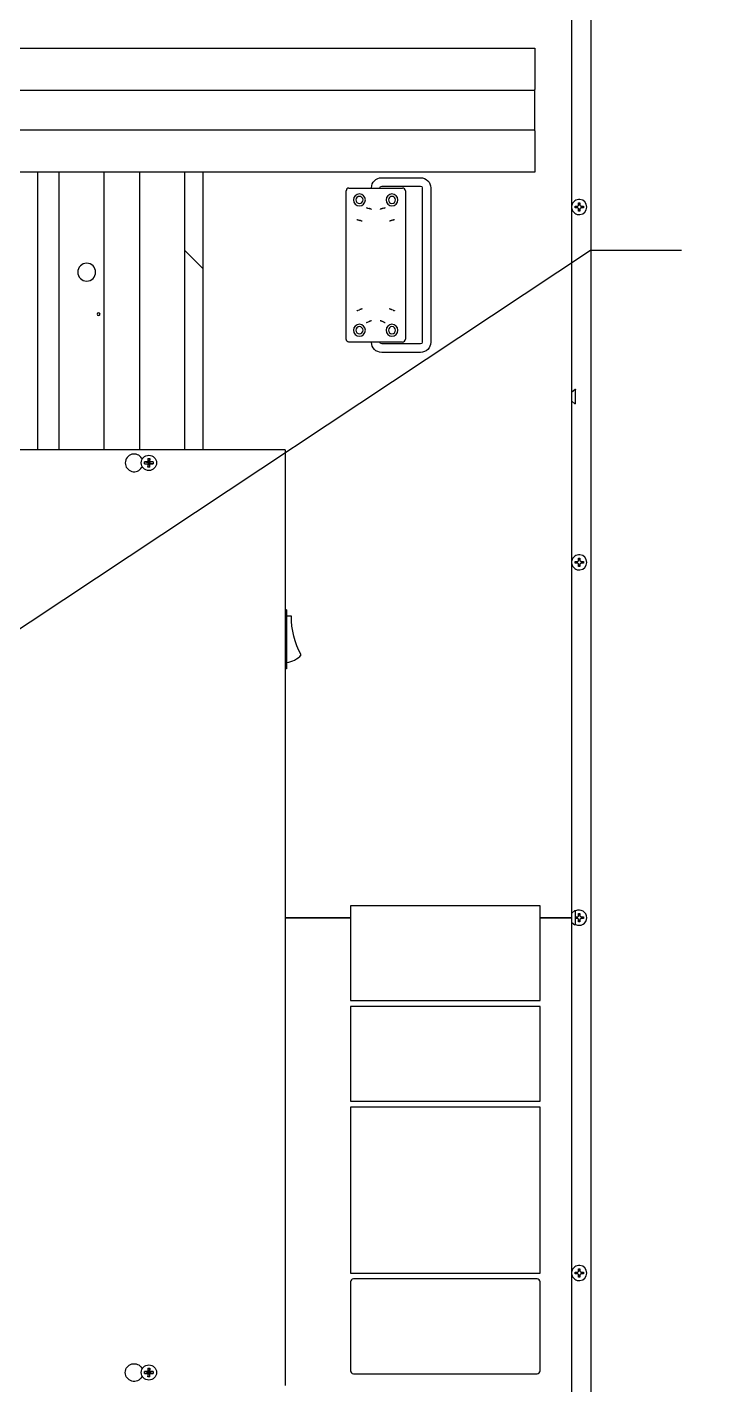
# Model space of a CAD drawing. Extents: x 0 to 216, y -5 to 280.
# Drawn here: x 124.96 to 139.61, y 196.45 to 225.11 of the extents above; entities that cross this region are included whole.
import ezdxf

# ---------------------------------------------------------------- set-up
doc = ezdxf.new("R2010")
doc.units = 0
doc.header["$LTSCALE"] = 10
doc.header["$MEASUREMENT"] = 0
for name, color, linetype in [('CADdetails-1-FINE', 1, 'CONTINUOUS'), ('CADdetails-11-VERYFINE', 11, 'CONTINUOUS'), ('CADdetails-7-VERYFINE', 7, 'CONTINUOUS'), ('CADdetails-9-EXTRAFINE', 9, 'CONTINUOUS')]:
    doc.layers.add(name, color=color, linetype=linetype)
doc.styles.add('CADdetails-DIMENSIONS', font='ARIALN.TTF', dxfattribs={"height": 2})
doc.dimstyles.new('CADdetails-LEADER', dxfattribs={"dimtxt": 2.38, "dimasz": 2.38, "dimexe": 0.5, "dimexo": 1.5, "dimgap": 1, "dimtad": 0, "dimzin": 0, "dimdsep": 46, "dimtxsty": 'CADdetails-DIMENSIONS', "dimcen": 1, "dimclrd": 256, "dimclre": 256, "dimclrt": 256, "dimadec": 0, "dimazin": 0, "dimtfac": 1, "dimtdec": 4, "dimtofl": 0, "dimtmove": 0, "dimatfit": 3, "dimfxl": 1, "dimtolj": 1, "dimtzin": 0, "dimarcsym": 0})

msp = doc.modelspace()

# ---------------------------------------------------------------- linework, layer by layer
at = {"layer": 'CADdetails-1-FINE', "linetype": 'Continuous', "extrusion": (-1, 6.12323e-17, 0)}
for p, q in [((136.867, 182.628), (136.867, 230.003)), ((136.46, 206.315), (136.46, 229.72)), ((136.46, 182.91), (136.46, 206.315))]:
    msp.add_line(p, q, dxfattribs=at)
at = {"layer": 'CADdetails-11-VERYFINE', "linetype": 'Continuous', "extrusion": (-1, 6.12323e-17, 0)}
for p, q in [((130.347, 216.19), (124.68, 216.19)), ((130.413, 216.19), (130.347, 216.19)), ((130.413, 216.19), (130.413, 196.44)), ((130.413, 206.315), (131.79, 206.315)), ((131.79, 206.315), (130.413, 206.315)), ((135.79, 206.315), (136.46, 206.315)), ((136.46, 206.315), (135.79, 206.315))]:
    msp.add_line(p, q, dxfattribs=at)
at = {"layer": 'CADdetails-9-EXTRAFINE', "linetype": 'Continuous', "extrusion": (-1, 6.12323e-17, 0)}
for p, q in [((90.43, 224.67), (135.68, 224.67)), ((135.68, 224.67), (135.68, 223.796)), ((90.43, 223.78), (135.68, 223.78)), ((135.68, 223.78), (135.68, 223.796)), ((135.68, 223.714), (135.68, 223.78)), ((135.68, 223.006), (135.68, 223.714)), ((135.68, 222.94), (135.68, 223.006)), ((135.68, 222.94), (90.43, 222.94)), ((135.68, 222.924), (135.68, 222.94)), ((135.68, 222.924), (135.68, 222.05)), ((135.68, 222.05), (90.43, 222.05)), ((125.18, 222.05), (125.18, 216.19)), ((125.63, 222.05), (125.63, 216.19)), ((126.58, 222.05), (126.58, 216.19)), ((127.34, 216.19), (127.34, 222.05)), ((128.29, 216.19), (128.29, 222.05)), ((128.68, 216.19), (128.68, 222.05)), ((132.447, 221.934), (133.269, 221.934)), ((131.697, 218.525), (131.697, 221.655)), ((131.757, 221.715), (132.177, 221.715)), ((132.177, 221.715), (132.232, 221.715)), ((132.232, 221.715), (132.281, 221.715)), ((132.233, 221.72), (132.233, 221.715)), ((132.362, 221.715), (132.412, 221.715)), ((132.411, 221.72), (132.411, 221.715)), ((132.412, 221.715), (132.467, 221.715)), ((132.447, 221.756), (133.269, 221.756)), ((132.467, 221.715), (132.887, 221.715)), ((132.947, 221.655), (132.947, 218.525)), ((133.305, 221.72), (133.305, 218.46)), ((133.483, 221.72), (133.483, 218.46)), ((132.151, 221.293), (132.18, 221.283)), ((132.493, 221.293), (132.464, 221.283)), ((136.529, 221.3), (136.529, 221.33)), ((136.529, 221.33), (136.585, 221.33)), ((136.585, 221.3), (136.529, 221.3)), ((136.564, 221.33), (136.564, 221.3)), ((136.602, 221.348), (136.585, 221.33)), ((136.585, 221.3), (136.602, 221.282)), ((136.602, 221.348), (136.602, 221.403)), ((136.602, 221.403), (136.632, 221.403)), ((136.632, 221.368), (136.602, 221.368)), ((136.602, 221.227), (136.602, 221.282)), ((136.602, 221.262), (136.632, 221.262)), ((136.632, 221.403), (136.632, 221.348)), ((136.65, 221.33), (136.632, 221.348)), ((136.632, 221.282), (136.65, 221.3)), ((136.632, 221.282), (136.632, 221.227)), ((136.65, 221.33), (136.705, 221.33)), ((136.705, 221.3), (136.65, 221.3)), ((136.671, 221.3), (136.671, 221.33)), ((136.705, 221.33), (136.705, 221.3)), ((131.951, 221.044), (131.98, 221.034)), ((132.693, 221.044), (132.664, 221.034)), ((136.632, 221.227), (136.602, 221.227)), ((128.29, 220.4), (128.68, 220.01)), ((131.951, 219.137), (131.98, 219.146)), ((132.693, 219.137), (132.664, 219.146)), ((132.151, 218.887), (132.18, 218.897)), ((132.493, 218.887), (132.464, 218.897)), ((132.177, 218.465), (131.757, 218.465)), ((132.232, 218.465), (132.177, 218.465)), ((132.281, 218.465), (132.232, 218.465)), ((132.233, 218.465), (132.233, 218.46)), ((132.412, 218.465), (132.362, 218.465)), ((132.411, 218.465), (132.411, 218.46)), ((132.467, 218.465), (132.412, 218.465)), ((133.269, 218.424), (132.447, 218.424)), ((132.887, 218.465), (132.467, 218.465)), ((133.269, 218.246), (132.447, 218.246)), ((136.46, 217.413), (136.524, 217.467)), ((136.541, 217.215), (136.541, 217.46)), ((136.46, 217.217), (136.524, 217.163)), ((136.541, 217.171), (136.541, 217.215)), ((127.402, 216.009), (127.383, 216.009)), ((127.383, 215.821), (127.402, 215.821)), ((127.443, 215.934), (127.523, 215.925)), ((127.443, 215.896), (127.523, 215.905)), ((127.513, 215.935), (127.523, 215.925)), ((127.523, 215.905), (127.513, 215.895)), ((127.514, 216.005), (127.523, 215.925)), ((127.514, 215.825), (127.523, 215.905)), ((127.543, 215.925), (127.523, 215.925)), ((127.523, 215.905), (127.523, 215.925)), ((127.523, 215.905), (127.543, 215.905)), ((127.552, 216.005), (127.543, 215.925)), ((127.543, 215.925), (127.553, 215.935)), ((127.623, 215.934), (127.543, 215.925)), ((127.543, 215.925), (127.543, 215.905)), ((127.553, 215.895), (127.543, 215.905)), ((127.552, 215.825), (127.543, 215.905)), ((127.623, 215.896), (127.543, 215.905)), ((136.529, 213.8), (136.529, 213.83)), ((136.529, 213.83), (136.585, 213.83)), ((136.585, 213.8), (136.529, 213.8)), ((136.564, 213.83), (136.564, 213.8)), ((136.602, 213.848), (136.585, 213.83)), ((136.585, 213.8), (136.602, 213.782)), ((136.602, 213.848), (136.602, 213.903)), ((136.602, 213.903), (136.632, 213.903)), ((136.632, 213.868), (136.602, 213.868)), ((136.602, 213.727), (136.602, 213.782)), ((136.632, 213.903), (136.632, 213.848)), ((136.65, 213.83), (136.632, 213.848)), ((136.632, 213.782), (136.65, 213.8)), ((136.632, 213.782), (136.632, 213.727)), ((136.65, 213.83), (136.705, 213.83)), ((136.705, 213.8), (136.65, 213.8)), ((136.671, 213.8), (136.671, 213.83)), ((136.705, 213.83), (136.705, 213.8)), ((136.602, 213.762), (136.632, 213.762)), ((136.632, 213.727), (136.602, 213.727)), ((130.44, 212.815), (130.413, 212.815)), ((130.44, 212.815), (130.44, 211.565)), ((130.54, 212.68), (130.44, 212.68)), ((130.44, 211.565), (130.413, 211.565)), ((131.79, 206.565), (131.79, 204.565)), ((135.79, 206.565), (131.79, 206.565)), ((135.79, 204.565), (135.79, 206.565)), ((136.46, 206.413), (136.524, 206.467)), ((136.541, 206.215), (136.541, 206.46)), ((136.541, 206.33), (136.585, 206.33)), ((136.564, 206.33), (136.564, 206.3)), ((136.602, 206.348), (136.585, 206.33)), ((136.602, 206.348), (136.602, 206.403)), ((136.602, 206.403), (136.632, 206.403)), ((136.632, 206.368), (136.602, 206.368)), ((136.632, 206.403), (136.632, 206.348)), ((136.65, 206.33), (136.632, 206.348)), ((136.65, 206.33), (136.705, 206.33)), ((136.671, 206.3), (136.671, 206.33)), ((136.705, 206.33), (136.705, 206.3)), ((136.46, 206.217), (136.524, 206.163)), ((136.585, 206.3), (136.541, 206.3)), ((136.541, 206.171), (136.541, 206.215)), ((136.585, 206.3), (136.602, 206.282)), ((136.602, 206.227), (136.602, 206.282)), ((136.602, 206.262), (136.632, 206.262)), ((136.632, 206.227), (136.602, 206.227)), ((136.632, 206.282), (136.65, 206.3)), ((136.632, 206.282), (136.632, 206.227)), ((136.705, 206.3), (136.65, 206.3)), ((131.79, 204.565), (135.79, 204.565)), ((131.79, 204.44), (131.79, 202.44)), ((135.79, 204.44), (131.79, 204.44)), ((135.79, 202.44), (135.79, 204.44)), ((131.79, 202.44), (135.79, 202.44)), ((131.79, 202.315), (131.79, 198.815)), ((135.79, 202.315), (131.79, 202.315)), ((135.79, 198.815), (135.79, 202.315)), ((136.602, 198.848), (136.602, 198.903)), ((136.602, 198.903), (136.632, 198.903)), ((136.632, 198.903), (136.632, 198.848)), ((131.79, 198.815), (135.79, 198.815)), ((131.79, 198.63), (131.79, 196.75)), ((135.73, 198.69), (131.85, 198.69)), ((135.79, 196.75), (135.79, 198.63)), ((136.529, 198.8), (136.529, 198.83)), ((136.529, 198.83), (136.585, 198.83)), ((136.585, 198.8), (136.529, 198.8)), ((136.564, 198.83), (136.564, 198.8)), ((136.602, 198.848), (136.585, 198.83)), ((136.585, 198.8), (136.602, 198.782)), ((136.632, 198.868), (136.602, 198.868)), ((136.602, 198.727), (136.602, 198.782)), ((136.602, 198.762), (136.632, 198.762)), ((136.632, 198.727), (136.602, 198.727)), ((136.65, 198.83), (136.632, 198.848)), ((136.632, 198.782), (136.65, 198.8)), ((136.632, 198.782), (136.632, 198.727)), ((136.65, 198.83), (136.705, 198.83)), ((136.705, 198.8), (136.65, 198.8)), ((136.671, 198.8), (136.671, 198.83)), ((136.705, 198.83), (136.705, 198.8)), ((127.383, 196.809), (127.402, 196.809)), ((127.402, 196.621), (127.383, 196.621)), ((127.443, 196.734), (127.523, 196.725)), ((127.443, 196.696), (127.523, 196.705)), ((127.513, 196.735), (127.523, 196.725)), ((127.523, 196.705), (127.513, 196.695)), ((127.514, 196.805), (127.523, 196.725)), ((127.514, 196.625), (127.523, 196.705)), ((127.543, 196.725), (127.523, 196.725)), ((127.523, 196.705), (127.523, 196.725)), ((127.523, 196.705), (127.543, 196.705)), ((127.552, 196.805), (127.543, 196.725)), ((127.543, 196.725), (127.553, 196.735)), ((127.623, 196.734), (127.543, 196.725)), ((127.543, 196.725), (127.543, 196.705)), ((127.553, 196.695), (127.543, 196.705)), ((127.552, 196.625), (127.543, 196.705)), ((127.623, 196.696), (127.543, 196.705)), ((131.85, 196.69), (135.73, 196.69))]:
    msp.add_line(p, q, dxfattribs=at)
at = {"layer": 'CADdetails-9-EXTRAFINE', "linetype": 'Continuous'}
for centre in [(127.533, 215.915), (127.533, 196.715)]:
    msp.add_circle(centre, 0.161, dxfattribs=at)
at = {"layer": 'CADdetails-9-EXTRAFINE', "linetype": 'Continuous', "extrusion": (0, 0, -1)}
for centre, radius, start, end in [((-132.447, 221.72), 0.214, 0, 90), ((-133.269, 221.72), 0.214, 90, 180), ((-132.447, 221.72), 0.036, 360, 90), ((-133.269, 221.72), 0.036, 90, 180), ((-131.757, 218.525), 0.06, 270, 360), ((-132.447, 218.46), 0.214, 270, 0), ((-132.447, 218.46), 0.036, 270, 0), ((-133.269, 218.46), 0.214, 180, 270), ((-133.269, 218.46), 0.036, 180, 270), ((-136.531, 217.46), 0.01, 50, 180), ((-136.531, 217.171), 0.01, 180, 310), ((-132.188, 212.668), 1.648, 330.7559, 0.4361), ((-136.531, 206.46), 0.01, 50, 180), ((-136.531, 206.171), 0.01, 180, 310), ((-127.221, 196.715), 0.187, 210.0883, 149.9117)]:
    msp.add_arc(centre, radius, start, end, dxfattribs=at)
at = {"layer": 'CADdetails-9-EXTRAFINE', "linetype": 'Continuous'}
for centre, radius, start, end in [((131.757, 221.655), 0.06, 90, 180), ((131.978, 221.465), 0.125, 0, 180), ((131.978, 221.465), 0.075, 0, 180), ((132.665, 221.465), 0.125, 0, 180), ((132.665, 221.465), 0.075, 0, 180), ((132.887, 221.655), 0.06, 0, 90), ((131.978, 221.465), 0.125, 180, 0), ((131.978, 221.465), 0.075, 180, 0), ((132.665, 221.465), 0.125, 180, 0), ((132.665, 221.465), 0.075, 180, 360), ((136.617, 221.315), 0.161, 0, 168.0313), ((136.617, 221.315), 0.161, 191.9687, 0), ((126.22, 219.94), 0.188, 90, 270), ((126.22, 219.94), 0.188, 270, 90), ((126.471, 219.053), 0.03, 90, 270), ((126.471, 219.053), 0.03, 270, 90), ((131.978, 218.715), 0.125, 0, 180), ((131.978, 218.715), 0.125, 180, 0), ((131.978, 218.715), 0.075, 0, 180), ((131.978, 218.715), 0.075, 180, 360), ((132.665, 218.715), 0.125, 0, 180), ((132.665, 218.715), 0.125, 180, 0), ((132.665, 218.715), 0.075, 0, 180), ((132.665, 218.715), 0.075, 180, 0), ((132.887, 218.525), 0.06, 270, 360), ((127.221, 215.915), 0.187, 30.0883, 329.9117), ((136.617, 213.815), 0.161, 0, 168.0313), ((136.617, 213.815), 0.161, 191.9687, 0), ((130.369, 212.212), 0.517, 277.8713, 317.409), ((136.617, 206.315), 0.161, 0, 118.3695), ((136.617, 206.315), 0.161, 241.6305, 0), ((136.617, 198.815), 0.161, 0, 168.0313), ((131.85, 198.63), 0.06, 90, 180), ((135.73, 198.63), 0.06, 0, 90), ((136.617, 198.815), 0.161, 191.9687, 0), ((131.85, 196.75), 0.06, 180, 270), ((135.73, 196.75), 0.06, 270, 360)]:
    msp.add_arc(centre, radius, start, end, dxfattribs=at)
at = {"layer": 'CADdetails-9-EXTRAFINE', "linetype": 'Continuous', "extrusion": (0, 0, -1)}
for centre, major_axis in [((127.598, 215.915), (0, 0.249)), ((127.533, 215.85), (0.249, 0)), ((127.533, 215.98), (-0.249, 0)), ((127.468, 215.915), (0, -0.249)), ((127.598, 196.715), (0, 0.249)), ((127.533, 196.65), (0.249, 0)), ((127.533, 196.78), (-0.249, 0)), ((127.468, 196.715), (0, -0.249))]:
    msp.add_ellipse(centre, major_axis=major_axis, ratio=0.626537, start_param=-1.647378, end_param=-1.494215, dxfattribs=at)
at = {"layer": 'CADdetails-9-EXTRAFINE', "linetype": 'Continuous'}
for centre, major_axis, start_param, end_param in [((127.533, 215.912), (-0.262, 0), -1.493123, -1.220326), ((127.533, 215.918), (0.262, 0), -1.921266, -1.64847), ((127.536, 215.915), (0, -0.262), -1.921266, -1.64847), ((127.536, 215.915), (0, -0.262), -1.493123, -1.220326), ((127.53, 215.915), (0, 0.262), -1.493123, -1.220326), ((127.53, 215.915), (0, 0.262), -1.921266, -1.64847), ((127.533, 215.912), (-0.262, 0), -1.921266, -1.64847), ((127.533, 215.918), (0.262, 0), -1.493123, -1.220326), ((127.533, 196.712), (-0.262, 0), -1.493123, -1.220326), ((127.533, 196.718), (0.262, 0), -1.921266, -1.64847), ((127.536, 196.715), (0, -0.262), -1.921266, -1.64847), ((127.536, 196.715), (0, -0.262), -1.493123, -1.220326), ((127.53, 196.715), (0, 0.262), -1.493123, -1.220326), ((127.53, 196.715), (0, 0.262), -1.921266, -1.64847), ((127.533, 196.712), (-0.262, 0), -1.921266, -1.64847), ((127.533, 196.718), (0.262, 0), -1.493123, -1.220326)]:
    msp.add_ellipse(centre, major_axis=major_axis, ratio=0.088019, start_param=start_param, end_param=end_param, dxfattribs=at)
for points in [[(132.281, 221.715), (132.288, 221.715), (132.294, 221.715), (132.308, 221.715), (132.315, 221.714), (132.329, 221.714), (132.336, 221.715), (132.349, 221.715), (132.356, 221.715), (132.362, 221.715)], [(132.362, 218.465), (132.356, 218.465), (132.349, 218.465), (132.336, 218.466), (132.329, 218.466), (132.315, 218.466), (132.308, 218.466), (132.294, 218.465), (132.288, 218.465), (132.281, 218.465)]]:
    msp.add_open_spline(points, degree=3, knots=[0, 0, 0, 0, 0.000527497, 0.000527497, 0.001054994, 0.001054994, 0.001582491, 0.001582491, 0.002109988, 0.002109988, 0.002109988, 0.002109988], dxfattribs=at)
for points in [[(132.125, 221.302), (132.136, 221.298), (132.146, 221.295), (132.151, 221.293)], [(132.232, 221.265), (132.21, 221.273), (132.191, 221.279), (132.18, 221.283)], [(132.464, 221.283), (132.453, 221.279), (132.434, 221.273), (132.412, 221.265)], [(132.493, 221.293), (132.498, 221.295), (132.508, 221.298), (132.519, 221.302)], [(131.925, 221.053), (131.936, 221.049), (131.946, 221.046), (131.951, 221.044)], [(132.032, 221.015), (132.01, 221.023), (131.991, 221.03), (131.98, 221.034)], [(132.664, 221.034), (132.653, 221.03), (132.634, 221.023), (132.612, 221.015)], [(132.693, 221.044), (132.698, 221.046), (132.708, 221.049), (132.719, 221.053)], [(131.925, 219.127), (131.936, 219.131), (131.946, 219.135), (131.951, 219.137)], [(132.032, 219.165), (132.01, 219.157), (131.991, 219.15), (131.98, 219.146)], [(132.664, 219.146), (132.653, 219.15), (132.634, 219.157), (132.612, 219.165)], [(132.693, 219.137), (132.698, 219.135), (132.708, 219.131), (132.719, 219.127)], [(132.125, 218.878), (132.136, 218.882), (132.146, 218.885), (132.151, 218.887)], [(132.232, 218.915), (132.21, 218.908), (132.191, 218.901), (132.18, 218.897)], [(132.464, 218.897), (132.453, 218.901), (132.434, 218.908), (132.412, 218.915)], [(132.493, 218.887), (132.498, 218.885), (132.508, 218.882), (132.519, 218.878)]]:
    msp.add_rational_spline(points, [1, 0.910683602523, 0.910683602523, 1], degree=3, dxfattribs=at)

# ---------------------------------------------------------------- leaders
at = {"layer": 'CADdetails-7-VERYFINE', "annotation_type": 0, "has_hookline": 1, "hookline_direction": 0, "text_width": 19.599}
msp.add_leader([(122.326, 210.767), (136.854, 220.407), (138.778, 220.407)], dimstyle='CADdetails-LEADER', override={"dimgap": 1, "dimtad": 0}, dxfattribs=at)

doc.saveas('drawing.dxf')
